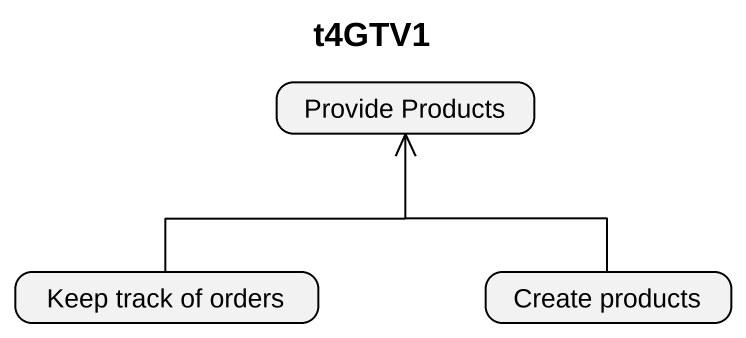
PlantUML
@startuml
title t4GTV1
hide empty description
state "Provide Products" as Provide_Products
state "Keep track of orders" as Keep_track_of_orders
state "Create products" as Create_products
Keep_track_of_orders -up-> Provide_Products
Create_products -up-> Provide_Products
@enduml
